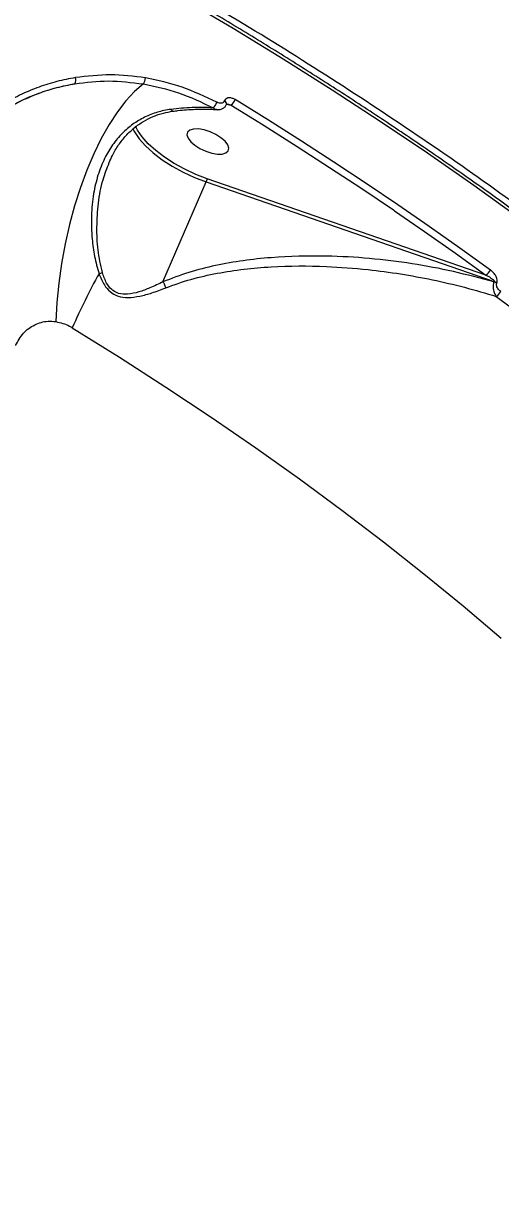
# Model space of a CAD drawing. Header units: millimetres. Extents: x -5238 to 5144, y -3542 to 5092.
# Drawn here: x 3048.8 to 3144.5, y 1676 to 1909 of the extents above; entities that cross this region are included whole.
import ezdxf

# ---------------------------------------------------------------- set-up
doc = ezdxf.new("R2010")
doc.units = ezdxf.units.MM
for name, color, linetype in [('DIKOM_ОБЪЕКТ', 7, 'Continuous'), ('DIKOM_РАЗМЕР_ЗОНА', 7, 'Continuous'), ('DIKOM_РАЗМЕР_ОБЪЕКТА', 7, 'Continuous')]:
    doc.layers.add(name, color=color, linetype=linetype)
doc.styles.add('style1', font='arial.ttf', dxfattribs={"width": 0.8})
doc.dimstyles.new('1-50', dxfattribs={"dimtxt": 300, "dimasz": 200, "dimexe": 100, "dimexo": 0, "dimgap": 100, "dimtad": 1, "dimtxsty": 'style1', "dimcen": 200, "dimclrd": 7, "dimclre": 7, "dimclrt": 7, "dimadec": 1, "dimazin": 2, "dimtfac": 1, "dimtmove": 0, "dimatfit": 2, "dimfxl": 0, "dimlwd": 25, "dimlwe": 18, "dimarcsym": 0})

# ---------------------------------------------------------------- blocks, each defined once
blk = doc.blocks.new('*D1')
at = {"layer": 'Defpoints', "color": 0, "transparency": 16777216}
for p in [(-4787.63, 5091.56), (3144.22, 5091.56), (-2554.16, -2403.28)]:
    blk.add_point(p, dxfattribs=at)
at = {"layer": 'DIKOM_РАЗМЕР_ЗОНА', "color": 7, "lineweight": 18, "transparency": 16777216}
for p, q in [((3144.22, 5091.56), (-4887.63, 5091.56)), ((-2554.16, -2403.28), (-4887.63, -2403.28))]:
    blk.add_line(p, q, dxfattribs=at)
at = {"layer": 'DIKOM_РАЗМЕР_ЗОНА', "color": 7, "lineweight": 25, "transparency": 16777216}
blk.add_line((-4787.63, -2203.28), (-4787.63, 4891.56), dxfattribs=at)
at = {"layer": 'DIKOM_РАЗМЕР_ЗОНА', "color": 7, "transparency": 16777216}
for points in [[(-4820.97, 4891.56), (-4754.3, 4891.56), (-4787.63, 5091.56)], [(-4820.97, -2203.28), (-4754.3, -2203.28), (-4787.63, -2403.28)]]:
    blk.add_solid(points, dxfattribs=at)
at = {"layer": 'DIKOM_РАЗМЕР_ЗОНА', "color": 7, "transparency": 16777216, "insert": (-5040.81, 1344.14), "char_height": 300, "attachment_point": 5, "rotation": 90, "style": 'style1'}
blk.add_mtext('7500', dxfattribs=at)
blk = doc.blocks.new('*D2')
at = {"layer": 'Defpoints', "color": 0, "transparency": 16777216}
for p in [(5144.22, 2720.02), (-4054.16, -903.28), (5144.22, -3441.88)]:
    blk.add_point(p, dxfattribs=at)
at = {"layer": 'DIKOM_РАЗМЕР_ЗОНА', "color": 7, "lineweight": 18, "transparency": 16777216}
for p, q in [((5144.22, 2720.02), (5144.22, -3541.88)), ((-4054.16, -903.28), (-4054.16, -3541.88))]:
    blk.add_line(p, q, dxfattribs=at)
at = {"layer": 'DIKOM_РАЗМЕР_ЗОНА', "color": 7, "lineweight": 25, "transparency": 16777216}
blk.add_line((-3854.16, -3441.88), (4944.22, -3441.88), dxfattribs=at)
at = {"layer": 'DIKOM_РАЗМЕР_ЗОНА', "color": 7, "transparency": 16777216}
for points in [[(-3854.16, -3408.54), (-3854.16, -3475.21), (-4054.16, -3441.88)], [(4944.22, -3408.54), (4944.22, -3475.21), (5144.22, -3441.88)]]:
    blk.add_solid(points, dxfattribs=at)
at = {"layer": 'DIKOM_РАЗМЕР_ЗОНА', "color": 7, "transparency": 16777216, "insert": (545.03, -3188.7), "char_height": 300, "attachment_point": 5, "style": 'style1'}
blk.add_mtext('9200', dxfattribs=at)
blk = doc.blocks.new('*D3')
at = {"layer": 'Defpoints', "color": 0, "transparency": 16777216}
for p in [(3889.93, 2956), (-2405.68, -161.05), (3889.93, -2949.28)]:
    blk.add_point(p, dxfattribs=at)
at = {"layer": 'DIKOM_РАЗМЕР_ОБЪЕКТА', "color": 7, "lineweight": 18, "transparency": 16777216}
for p, q in [((3889.93, 2956), (3889.93, -3049.28)), ((-2405.68, -161.05), (-2405.68, -3049.28))]:
    blk.add_line(p, q, dxfattribs=at)
at = {"layer": 'DIKOM_РАЗМЕР_ОБЪЕКТА', "color": 7, "lineweight": 25, "transparency": 16777216}
blk.add_line((-2205.68, -2949.28), (3689.93, -2949.28), dxfattribs=at)
at = {"layer": 'DIKOM_РАЗМЕР_ОБЪЕКТА', "color": 7, "transparency": 16777216}
for points in [[(-2205.68, -2915.95), (-2205.68, -2982.61), (-2405.68, -2949.28)], [(3689.93, -2915.95), (3689.93, -2982.61), (3889.93, -2949.28)]]:
    blk.add_solid(points, dxfattribs=at)
at = {"layer": 'DIKOM_РАЗМЕР_ОБЪЕКТА', "color": 7, "transparency": 16777216, "insert": (742.13, -2696.01), "char_height": 300, "attachment_point": 5, "style": 'style1'}
blk.add_mtext('6300', dxfattribs=at)

msp = doc.modelspace()

# ---------------------------------------------------------------- linework, layer by layer
at = {"layer": 'DIKOM_ОБЪЕКТ', "color": 7, "linetype": 'Continuous', "lineweight": 15}
for p, q in [((3089.108, 1893.437), (3089.077, 1893.365)), ((3089.549, 1892.707), (3089.58, 1892.779)), ((3089.559, 1892.731), (3090.46, 1892.597)), ((3089.578, 1892.769), (3089.58, 1892.779)), ((3089.58, 1892.779), (3089.589, 1892.803)), ((3090.46, 1892.597), (3095.159, 1889.692)), ((3141.499, 1858.545), (3085.668, 1877.844)), ((3076.818, 1857.187), (3085.485, 1877.199)), ((3085.485, 1877.199), (3143.168, 1857.259)), ((3143.168, 1857.259), (3143.124, 1857.159)), ((3143.686, 1856.869), (3143.73, 1856.97))]:
    msp.add_line(p, q, dxfattribs=at)
at = {"layer": 'DIKOM_ОБЪЕКТ', "color": 7, "linetype": 'Continuous', "lineweight": 15, "flags": 128}
for points in [[(3080.762, 1914.015), (3090.895, 1907.988), (3100.873, 1901.866), (3110.688, 1895.657), (3120.331, 1889.363), (3129.795, 1882.991), (3139.071, 1876.547), (3148.152, 1870.035)], [(3072.885, 1896.821), (3071.127, 1895.297), (3069.387, 1893.422), (3067.683, 1891.215), (3066.032, 1888.697), (3064.451, 1885.893), (3062.954, 1882.831), (3061.557, 1879.541), (3060.273, 1876.056), (3059.116, 1872.409), (3058.096, 1868.637), (3057.223, 1864.778), (3056.507, 1860.868), (3055.954, 1856.948), (3055.57, 1853.055), (3055.358, 1849.228)], [(3089.549, 1892.708), (3089.563, 1892.757), (3089.543, 1892.897), (3089.45, 1893.053), (3089.29, 1893.213), (3089.077, 1893.365)], [(3089.589, 1892.803), (3089.594, 1892.829), (3089.574, 1892.969), (3089.481, 1893.125), (3089.321, 1893.285), (3089.108, 1893.437)], [(3142.429, 1859.547), (3136.329, 1863.93), (3130.14, 1868.283), (3123.864, 1872.604), (3117.504, 1876.893), (3111.062, 1881.146), (3104.54, 1885.363), (3097.941, 1889.542), (3091.268, 1893.681)], [(3095.159, 1889.692), (3097.118, 1888.468), (3103.701, 1884.299), (3110.207, 1880.093), (3116.634, 1875.849), (3122.979, 1871.571), (3123.194, 1871.425)], [(3070.718, 1887.982), (3071.091, 1887.24), (3072.036, 1885.839), (3073.3, 1884.414), (3074.852, 1883.001), (3076.657, 1881.631), (3078.671, 1880.337), (3080.848, 1879.149), (3083.137, 1878.095), (3085.485, 1877.199)], [(3085.668, 1877.844), (3083.392, 1878.713), (3081.172, 1879.735), (3079.061, 1880.887), (3077.108, 1882.142), (3075.359, 1883.47), (3073.853, 1884.84), (3072.628, 1886.221), (3071.711, 1887.58), (3071.33, 1888.343)], [(3085.049, 1887.613), (3083.916, 1887.805), (3082.937, 1887.791), (3082.191, 1887.575), (3081.738, 1887.173), (3081.616, 1886.618), (3081.834, 1885.955), (3082.375, 1885.237), (3083.194, 1884.523), (3084.226, 1883.871), (3085.387, 1883.333), (3086.582, 1882.953), (3087.715, 1882.762), (3088.695, 1882.775), (3089.441, 1882.991), (3089.893, 1883.393), (3090.015, 1883.948), (3089.797, 1884.612), (3089.256, 1885.329), (3088.437, 1886.043), (3087.405, 1886.696), (3086.245, 1887.234), (3085.049, 1887.613)], [(3123.194, 1871.425), (3129.24, 1867.26), (3135.414, 1862.917), (3141.499, 1858.545)], [(3143.6, 1854.276), (3149.854, 1849.632), (3156.002, 1844.96), (3162.044, 1840.262), (3167.975, 1835.54), (3173.793, 1830.794), (3179.497, 1826.029), (3185.083, 1821.245), (3190.549, 1816.445)], [(3058.655, 1848.007), (3068.109, 1842.109), (3077.394, 1836.125), (3086.501, 1830.06), (3095.423, 1823.92), (3104.15, 1817.711), (3112.676, 1811.438), (3120.991, 1805.108), (3129.088, 1798.726), (3136.959, 1792.298), (3144.598, 1785.83)]]:
    msp.add_lwpolyline(points, dxfattribs=at)
at = {"layer": 'DIKOM_ОБЪЕКТ', "color": 7, "linetype": 'Continuous', "lineweight": 15}
for centre, radius, start, end in [((3057.98, 1897.579), 1.403, 329.04431, 20.92363), ((3071.477, 1897.97), 1.818, 320.77399, 1.83429), ((3085.209, 1893.918), 2.518, 311.84054, 341.95503), ((3088.848, 1894.642), 2.604, 308.26326, 338.33663), ((3083.49, 1878.114), 2.195, 335.34363, 352.9167), ((3140.672, 1860.243), 1.89, 295.96634, 338.36062), ((3172.145, 1798.501), 123.818, 150.84628, 156.43266), ((3060.085, 1869.563), 11.439, 290.08355, 293.64074), ((3142.426, 1855.115), 2.16, 54.30067, 71.1398), ((3142.464, 1855.204), 2.173, 54.35745, 71.10281), ((3142.699, 1855.992), 1.939, 297.69354, 337.73693)]:
    msp.add_arc(centre, radius, start, end, dxfattribs=at)
for points, knots in [([(3156.539, 1866.016), (3153.206, 1868.486), (3144.227, 1875.141), (3128.984, 1885.796), (3110.696, 1897.878), (3091.592, 1909.766), (3071.719, 1921.412), (3051.126, 1932.769), (3030.266, 1943.588), (3009.217, 1953.842), (2988.06, 1963.521), (2966.45, 1972.783), (2944.444, 1981.576), (2922.111, 1989.857), (2899.941, 1997.445), (2878.008, 2004.33), (2856.377, 2010.518), (2834.695, 2016.109), (2813.038, 2021.057), (2791.482, 2025.329), (2770.502, 2028.832), (2750.158, 2031.571), (2730.491, 2033.569), (2711.181, 2034.859), (2692.314, 2035.405), (2673.966, 2035.187), (2656.541, 2034.209), (2640.078, 2032.494), (2624.593, 2030.077), (2609.833, 2026.921), (2595.883, 2023.002), (2582.81, 2018.319), (2571.413, 2013.196), (2561.532, 2007.776), (2553.059, 2002.156), (2546.363, 1996.989), (2542.846, 1993.514), (2541.561, 1992.245)], [0, 0, 0, 0, 0.0172867, 0.0465704, 0.0758765, 0.1051603, 0.1352946, 0.1654535, 0.1955878, 0.2248713, 0.2541776, 0.2834612, 0.3135956, 0.3437544, 0.3738887, 0.403172, 0.4324779, 0.4617614, 0.4918952, 0.5220535, 0.5521876, 0.5814711, 0.6107773, 0.6400606, 0.670195, 0.7003536, 0.7304878, 0.7597712, 0.7890773, 0.8183608, 0.8484949, 0.8786536, 0.9087878, 0.9342738, 0.9597896, 0.9853053, 1, 1, 1, 1]), ([(3299.344, 1662.4), (3299.366, 1663.113), (3299.442, 1665.614), (3299.262, 1670.008), (3298.811, 1675.573), (3298.046, 1681.237), (3296.991, 1686.986), (3295.64, 1692.818), (3293.996, 1698.728), (3292.061, 1704.711), (3289.834, 1710.763), (3287.319, 1716.879), (3284.517, 1723.054), (3281.43, 1729.284), (3278.062, 1735.564), (3274.413, 1741.889), (3270.488, 1748.253), (3266.29, 1754.654), (3261.821, 1761.085), (3257.085, 1767.542), (3252.086, 1774.02), (3246.827, 1780.514), (3241.314, 1787.02), (3235.548, 1793.532), (3229.536, 1800.046), (3223.282, 1806.557), (3216.79, 1813.06), (3210.065, 1819.55), (3203.112, 1826.022), (3195.938, 1832.472), (3188.546, 1838.895), (3180.943, 1845.285), (3173.134, 1851.639), (3165.126, 1857.951), (3156.923, 1864.217), (3148.533, 1870.432), (3139.962, 1876.592), (3131.215, 1882.691), (3122.301, 1888.725), (3113.225, 1894.69), (3103.994, 1900.581), (3094.615, 1906.395), (3085.095, 1912.125), (3075.442, 1917.769), (3065.662, 1923.323), (3055.762, 1928.779), (3046.867, 1933.547), (3041.249, 1936.468), (3039.001, 1937.637)], [0, 0, 0, 0, 0.0088208, 0.0309504, 0.0530921, 0.0752452, 0.0974091, 0.1195824, 0.1417639, 0.1639521, 0.1861458, 0.2083441, 0.2305454, 0.252749, 0.2749543, 0.2971604, 0.3193668, 0.3415735, 0.3637795, 0.3859848, 0.4081893, 0.4303926, 0.4525954, 0.4747966, 0.4969974, 0.5191965, 0.5413949, 0.5635924, 0.5857886, 0.6079841, 0.6301785, 0.6523723, 0.6745648, 0.6967567, 0.7189483, 0.7411388, 0.7633286, 0.7855179, 0.8077068, 0.8298952, 0.8520827, 0.8742703, 0.8964575, 0.9186441, 0.9408305, 0.9630167, 0.9852027, 1, 1, 1, 1]), ([(3059.29, 1898.08), (3058.047, 1897.843), (3055.563, 1897.369), (3051.965, 1896.234), (3048.468, 1894.782), (3045.09, 1893.007), (3042.987, 1891.55), (3041.936, 1890.821)], [0, 0, 0, 0, 0.1978341, 0.3954986, 0.5931658, 0.7965875, 1, 1, 1, 1]), ([(3059.183, 1896.858), (3057.563, 1896.513), (3054.304, 1895.819), (3049.827, 1894.126), (3045.686, 1892.071), (3043.252, 1890.391), (3042.029, 1889.547)], [0, 0, 0, 0, 0.2598525, 0.5228357, 0.7602272, 1, 1, 1, 1]), ([(3042.201, 1889.732), (3044.236, 1891.076), (3047.318, 1893.111), (3051.918, 1895.004), (3055.5, 1896.152), (3057.967, 1896.625), (3059.183, 1896.858)], [0, 0, 0, 0, 0.3951689, 0.59867, 0.8021678, 1, 1, 1, 1]), ([(3059.183, 1896.858), (3061.417, 1897.132), (3065.936, 1897.685), (3070.551, 1897.111), (3072.885, 1896.821)], [0, 0, 0, 0, 0.4941725, 1, 1, 1, 1]), ([(3073.294, 1898.028), (3070.964, 1898.322), (3066.249, 1898.918), (3061.628, 1898.362), (3059.29, 1898.08)], [0, 0, 0, 0, 0.494167, 1, 1, 1, 1]), ([(3072.885, 1896.821), (3075.256, 1896.324), (3080.059, 1895.319), (3084.593, 1893.143), (3086.889, 1892.042)], [0, 0, 0, 0, 0.4937362, 1, 1, 1, 1]), ([(3087.604, 1893.138), (3085.317, 1894.238), (3080.686, 1896.468), (3075.778, 1897.504), (3073.294, 1898.028)], [0, 0, 0, 0, 0.4937881, 1, 1, 1, 1]), ([(3086.889, 1892.042), (3085.499, 1892.088), (3082.704, 1892.183), (3079.826, 1891.881), (3078.379, 1891.729)], [0, 0, 0, 0, 0.4973242, 1, 1, 1, 1]), ([(3086.889, 1892.042), (3087.072, 1891.912), (3087.343, 1891.721), (3087.627, 1891.723), (3087.72, 1891.724)], [0, 0, 0, 0, 0.6763383, 1, 1, 1, 1]), ([(3089.077, 1893.365), (3089.05, 1893.314), (3088.982, 1893.186), (3088.783, 1893.029), (3088.46, 1892.929), (3088.042, 1892.947), (3087.751, 1893.074), (3087.604, 1893.138)], [0, 0, 0, 0, 0.1033845, 0.2624644, 0.4611148, 0.7281831, 1, 1, 1, 1]), ([(3087.749, 1891.689), (3087.988, 1891.695), (3088.439, 1891.706), (3089.024, 1892.008), (3089.405, 1892.364), (3089.495, 1892.639), (3089.521, 1892.72)], [0, 0, 0, 0, 0.3239478, 0.6129596, 0.8863034, 1, 1, 1, 1]), ([(3091.268, 1893.681), (3091.093, 1893.773), (3090.715, 1893.973), (3090.133, 1894.063), (3089.644, 1893.97), (3089.295, 1893.759), (3089.171, 1893.544), (3089.108, 1893.437)], [0, 0, 0, 0, 0.2267242, 0.4919119, 0.6959491, 0.8476778, 1, 1, 1, 1]), ([(3089.567, 1892.758), (3089.563, 1892.755), (3089.552, 1892.747), (3089.638, 1892.773), (3089.73, 1892.778), (3089.796, 1892.762), (3089.798, 1892.761)], [0, 0, 0, 0, 0.1948265, 0.5756308, 0.9849426, 1, 1, 1, 1]), ([(3089.796, 1892.753), (3089.882, 1892.742), (3090.109, 1892.713), (3090.326, 1892.642), (3090.46, 1892.597)], [0, 0, 0, 0, 0.37579, 1, 1, 1, 1]), ([(3078.379, 1891.729), (3077.471, 1891.564), (3075.631, 1891.228), (3073.081, 1890.197), (3070.721, 1888.787), (3068.557, 1886.934), (3066.648, 1884.643), (3064.995, 1881.827), (3063.707, 1878.552), (3062.806, 1874.696), (3062.39, 1870.398), (3062.527, 1866.161), (3063.028, 1862.251), (3063.683, 1859.969), (3064.013, 1858.82)], [0, 0, 0, 0, 0.0668868, 0.1355732, 0.2055392, 0.2771147, 0.3560557, 0.4367292, 0.5280155, 0.621258, 0.727996, 0.8371005, 0.9179827, 1, 1, 1, 1]), ([(3066.053, 1881.071), (3066.252, 1881.547), (3066.775, 1882.8), (3067.888, 1884.608), (3069.354, 1886.467), (3071.019, 1888.045), (3072.843, 1889.336), (3074.817, 1890.321), (3076.805, 1891.024), (3078.192, 1891.253), (3078.83, 1891.359)], [0, 0, 0, 0, 0.0887488, 0.2333352, 0.373212, 0.5104343, 0.6424923, 0.7696369, 0.8940395, 1, 1, 1, 1]), ([(3078.822, 1891.399), (3078.798, 1891.389), (3078.705, 1891.347), (3078.556, 1891.476), (3078.433, 1891.64), (3078.388, 1891.715), (3078.379, 1891.729)], [0, 0, 0, 0, 0.1784607, 0.6898566, 0.943078, 1, 1, 1, 1]), ([(3078.819, 1891.346), (3079.153, 1891.398), (3080.652, 1891.627), (3083.28, 1891.765), (3085.918, 1891.813), (3087.367, 1891.691), (3087.715, 1891.662)], [0, 0, 0, 0, 0.1103369, 0.494174, 0.8786318, 1, 1, 1, 1]), ([(3064.672, 1859.084), (3064.341, 1860.579), (3063.678, 1863.571), (3063.522, 1868.27), (3063.8, 1872.987), (3064.604, 1877.364), (3065.599, 1879.934), (3066.04, 1881.072)], [0, 0, 0, 0, 0.199199, 0.3987697, 0.6139294, 0.8289618, 1, 1, 1, 1]), ([(3143.124, 1857.159), (3140.428, 1857.888), (3135.036, 1859.347), (3126.696, 1860.89), (3118.208, 1861.95), (3108.765, 1862.482), (3100.294, 1862.272), (3092.882, 1861.475), (3087.373, 1860.505), (3081.956, 1859.168), (3078.537, 1857.845), (3076.818, 1857.179)], [0, 0, 0, 0, 0.1245766, 0.2491568, 0.3764184, 0.5036675, 0.6677244, 0.7510872, 0.8344263, 0.9167829, 1, 1, 1, 1]), ([(3077.36, 1855.994), (3079.03, 1856.591), (3082.391, 1857.794), (3087.679, 1858.957), (3093.051, 1859.77), (3100.335, 1860.389), (3108.651, 1860.422), (3117.303, 1859.765), (3124.4, 1858.822), (3130.861, 1857.636), (3137.282, 1856.158), (3141.494, 1854.903), (3143.6, 1854.276)], [0, 0, 0, 0, 0.0803012, 0.1615638, 0.2421407, 0.3227383, 0.4866028, 0.6103971, 0.7072098, 0.8040234, 0.902015, 1, 1, 1, 1]), ([(3143.73, 1856.97), (3143.758, 1857.056), (3143.82, 1857.248), (3143.8, 1857.643), (3143.647, 1858.134), (3143.252, 1858.807), (3142.802, 1859.269), (3142.47, 1859.516), (3142.429, 1859.547)], [0, 0, 0, 0, 0.0927856, 0.2061312, 0.3692576, 0.5723901, 0.9471252, 1, 1, 1, 1]), ([(3064.013, 1858.82), (3064.326, 1858.052), (3064.869, 1856.714), (3066.194, 1855.126), (3067.861, 1854.2), (3069.93, 1853.964), (3072.207, 1854.281), (3074.728, 1854.977), (3076.439, 1855.638), (3077.36, 1855.994)], [0, 0, 0, 0, 0.1507919, 0.2625419, 0.3758266, 0.5043776, 0.6581158, 0.8159999, 1, 1, 1, 1]), ([(3076.818, 1857.187), (3075.95, 1856.771), (3074.363, 1856.01), (3072.018, 1855.118), (3069.913, 1854.647), (3068.106, 1854.718), (3067.05, 1855.223), (3066.212, 1855.897), (3065.327, 1857.071), (3064.913, 1858.343), (3064.672, 1859.084)], [0, 0, 0, 0, 0.1920609, 0.3511826, 0.5094917, 0.6344378, 0.7186471, 0.7420827, 0.8495943, 1, 1, 1, 1]), ([(3076.818, 1857.179), (3076.818, 1857.18), (3076.817, 1857.182), (3076.817, 1857.184), (3076.818, 1857.186), (3076.818, 1857.187)], [0, 0, 0, 0, 0.2961709, 0.6740949, 1, 1, 1, 1]), ([(3076.818, 1857.179), (3076.916, 1856.992), (3077.094, 1856.652), (3077.269, 1856.234), (3077.346, 1856.032), (3077.36, 1855.994)], [0, 0, 0, 0, 0.4995305, 0.9072481, 1, 1, 1, 1]), ([(3141.499, 1858.545), (3141.827, 1858.379), (3142.296, 1858.141), (3142.815, 1857.769), (3143.056, 1857.549), (3143.162, 1857.394), (3143.179, 1857.309), (3143.175, 1857.276), (3143.169, 1857.262), (3143.168, 1857.259)], [0, 0, 0, 0, 0.5027658, 0.7219437, 0.8721162, 0.9515423, 0.9757991, 0.9961839, 1, 1, 1, 1]), ([(3143.124, 1857.159), (3143.087, 1857.051), (3143.006, 1856.815), (3142.946, 1856.358), (3142.962, 1855.81), (3143.102, 1855.148), (3143.335, 1854.623), (3143.538, 1854.357), (3143.6, 1854.276)], [0, 0, 0, 0, 0.1132539, 0.247087, 0.420419, 0.6073617, 0.8800911, 1, 1, 1, 1]), ([(3144.494, 1855.258), (3144.288, 1855.435), (3143.992, 1855.69), (3143.732, 1856.145), (3143.639, 1856.445), (3143.628, 1856.693), (3143.668, 1856.814), (3143.686, 1856.869)], [0, 0, 0, 0, 0.4371175, 0.6289401, 0.7909187, 0.9061184, 1, 1, 1, 1]), ([(3047.276, 1844.43), (3047.755, 1845.301), (3048.704, 1847.025), (3051.027, 1848.699), (3053.351, 1849.387), (3054.83, 1849.27), (3055.358, 1849.228)], [0, 0, 0, 0, 0.2885595, 0.5716226, 0.8470308, 1, 1, 1, 1]), ([(3055.358, 1849.228), (3056.29, 1849.002), (3057.321, 1848.753), (3058.375, 1848.175), (3058.56, 1848.064), (3058.655, 1848.007)], [0, 0, 0, 0, 0.8217379, 0.9078565, 1, 1, 1, 1])]:
    msp.add_open_spline(points, degree=3, knots=knots, dxfattribs=at)

# ---------------------------------------------------------------- dimensions: what is measured, and where the dimension line sits
at = {"layer": 'DIKOM_РАЗМЕР_ЗОНА'}
dim = msp.add_linear_dim(base=(-4787.635, 5091.556), p1=(-2554.164, -2403.276), p2=(3144.22, 5091.556), angle=90, text='7500', dimstyle='1-50', dxfattribs=at)
dim.commit()
dim.dimension.update_dxf_attribs({"geometry": '*D1', "text_midpoint": (-4787.635, 1344.14), "dimtype": 160})
dim = msp.add_linear_dim(base=(5144.22, -3441.876), p1=(-4054.164, -903.276), p2=(5144.22, 2720.022), text='9200', dimstyle='1-50', dxfattribs=at)
dim.commit()
dim.dimension.update_dxf_attribs({"geometry": '*D2', "text_midpoint": (545.028, -3441.876), "dimtype": 160})
at = {"layer": 'DIKOM_РАЗМЕР_ОБЪЕКТА'}
dim = msp.add_linear_dim(base=(3889.931, -2949.281), p1=(-2405.679, -161.052), p2=(3889.931, 2956.002), text='6300', dimstyle='1-50', dxfattribs=at)
dim.commit()
dim.dimension.update_dxf_attribs({"geometry": '*D3', "text_midpoint": (742.126, -2949.281), "dimtype": 160})

doc.saveas('drawing.dxf')
